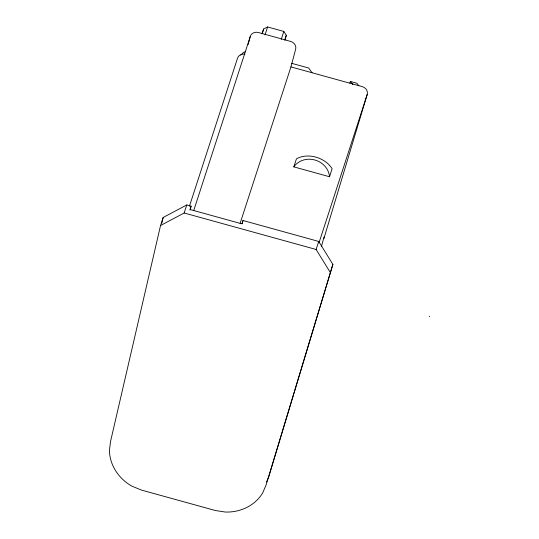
<?xml version="1.0" encoding="UTF-8"?>
<svg xmlns="http://www.w3.org/2000/svg" width="539" height="539" viewBox="0 0 539 539"><rect width="100%" height="100%" fill="white"/><g stroke="black" fill="none" stroke-linecap="round" stroke-linejoin="round"><path stroke-width="0.81" d="M321.412 246.7L324.027 237.066M429.543 316.629L429.212 316.218M160.548 225.504L110.468 441.778L109.424 450.678A43.949 39.926 18 0 0 132.102 486.252L141.474 490.092L215.418 510.534L225.41 512.05A43.949 39.926 18 0 0 262.628 493.044L266.145 484.824L332.88 264.4L318.717 241.445L243.008 220.512L241.923 223.86L190.004 209.503L191.089 206.161L186.77 204.961L163.162 217.473L160.548 225.504L184.163 212.993L316.11 249.476L330.272 272.431M161.828 223.213L163.162 217.473M190.051 210.055L191.089 206.161M248.088 44.67L250.237 36.605A6.737 6.118 18 0 1 258.302 32.481L290.75 41.456A6.737 6.118 18 0 1 295.668 49.164L290.939 66.903L240.104 223.362M262.331 33.681L263.578 29.012L267.607 26.95L283.831 31.437L286.29 35.291L285.043 39.96M242.166 223.665L243.008 220.512M349.858 83.073L350.343 81.456L356.831 83.255L358.853 85.755M323.845 238.703L367.241 94.352A6.737 6.118 18 0 0 362.329 86.644L290.939 66.903M332.88 264.4L268.759 476.793L266.515 482.021M184.163 212.993L186.77 204.961M189.465 206.141L237.443 58.461A6.737 6.118 18 0 1 244.942 54.21M193.696 210.621L250.237 36.605M262.021 33.802L263.578 29.012M265.013 34.934L267.607 26.95M281.237 39.421L283.831 31.437M284.733 40.081L286.29 35.291M293.822 166.874L296.43 158.85C307.897 152.301 325.307 157.651 332.125 168.714L329.518 176.745L293.822 166.874A19.465 17.686 18 0 1 314.816 159.982A19.465 17.686 18 0 1 329.518 176.745M316.11 249.476L318.717 241.445M319 242.826L367.241 94.352M240.758 55.126L243.513 52.344L245.117 51.832M291.66 63.319L308.692 68.029L312.088 72.812M350.343 81.456L352.863 84.589M365.253 98.711L365.469 100.227"/></g></svg>
